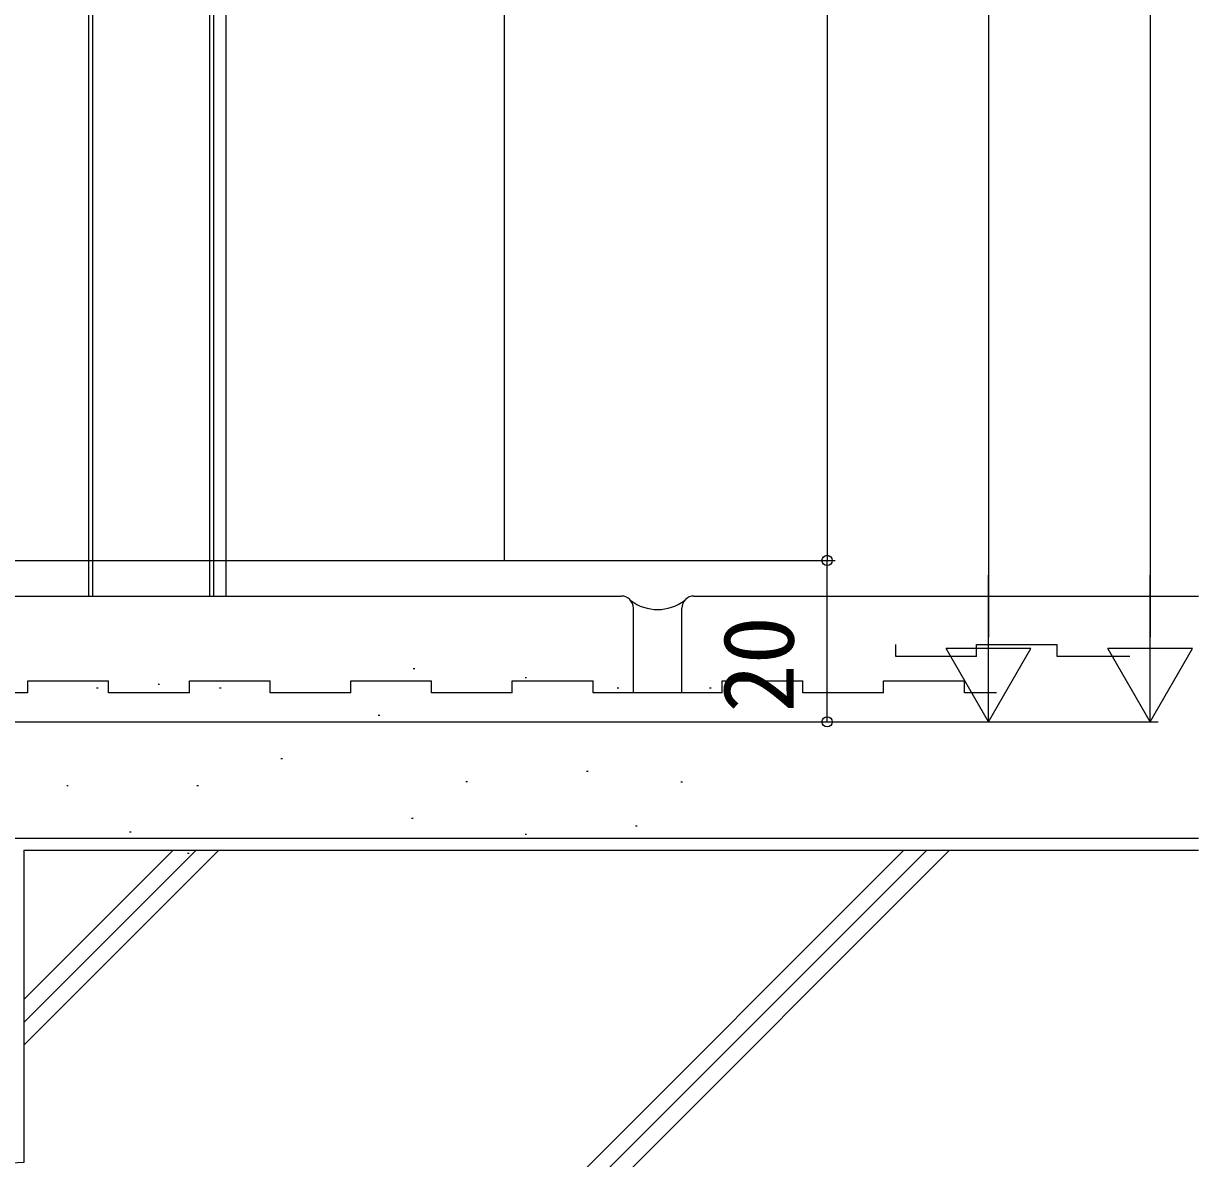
# Model space of a CAD drawing. Units: millimetres, scale not verified. Extents: x -525 to 525, y -783 to 779.
# Drawn here: x -195.4 to -49.9, y -247.6 to -107 of the extents above; entities that cross this region are included whole.
import ezdxf
from ezdxf.enums import TextEntityAlignment as Align

# ---------------------------------------------------------------- set-up
doc = ezdxf.new("R2010")
doc.units = ezdxf.units.MM
doc.header["$LTSCALE"] = 4
for name, color, linetype in [('0-5_YKK_12', 2, 'Continuous'), ('0-7_YKK_D', 6, 'Continuous'), ('0-9_YSS_K', 3, 'Continuous'), ('0-A_YSS_KE', 3, 'Continuous')]:
    doc.layers.add(name, color=color, linetype=linetype)
doc.styles.add('ＭＳ ゴシック', font='')
doc.styles.get('ＭＳ ゴシック').set_extended_font_data('MS Gothic')

msp = doc.modelspace()

# ---------------------------------------------------------------- linework, layer by layer
at = {"layer": '0-5_YKK_12'}
for p, q in [((-187.356, 31.689), (-187.356, -177.937)), ((-186.856, 31.689), (-186.856, -177.937)), ((-172.356, 31.689), (-172.356, -177.937)), ((-171.856, 31.689), (-171.856, -177.937)), ((-170.356, 31.689), (-170.356, -177.937))]:
    msp.add_line(p, q, dxfattribs=at)
at = {"layer": '0-7_YKK_D'}
for p, q in [((-55.856, 254.975), (-55.856, -183.025)), ((-75.856, 244.975), (-75.856, -183.025)), ((-95.856, 204.475), (-95.856, -173.525)), ((-234.656, -173.525), (-94.856, -173.525)), ((-192.156, -173.525), (-94.856, -173.525)), ((-95.856, -193.525), (-95.856, -173.525)), ((-75.856, -193.525), (-75.856, -175.339)), ((-55.856, -193.525), (-55.856, -175.339)), ((-75.856, -193.525), (-81.106, -184.432)), ((-70.606, -184.432), (-81.106, -184.432)), ((-75.856, -193.525), (-70.606, -184.432)), ((-55.856, -193.525), (-61.106, -184.432)), ((-50.606, -184.432), (-61.106, -184.432)), ((-55.856, -193.525), (-50.606, -184.432)), ((-234.656, -193.525), (-94.856, -193.525)), ((-234.356, -193.525), (-54.856, -193.525)), ((-178.31, -193.525), (-74.856, -193.525))]:
    msp.add_line(p, q, dxfattribs=at)
for centre in [(-95.856, -173.525), (-95.856, -193.525)]:
    msp.add_circle(centre, 0.637, dxfattribs=at)
at = {"layer": '0-9_YSS_K'}
for p, q in [((-135.856, 31.703), (-135.856, -173.437)), ((-87.357, -185.437), (-87.357, -183.937)), ((-77.357, -183.937), (-67.357, -183.937)), ((-77.357, -185.437), (-77.357, -183.937)), ((-77.357, -185.437), (-87.357, -185.437)), ((-147.124, -186.924), (-146.924, -186.924)), ((-194.857, -188.437), (-184.857, -188.437)), ((-194.857, -189.937), (-194.857, -188.437)), ((-184.857, -189.937), (-184.857, -188.437)), ((-178.738, -188.849), (-178.538, -188.849)), ((-174.857, -188.437), (-164.857, -188.437)), ((-174.857, -189.937), (-174.857, -188.437)), ((-164.857, -189.937), (-164.857, -188.437)), ((-144.857, -189.937), (-144.857, -188.437)), ((-144.857, -189.937), (-144.857, -188.437)), ((-133.277, -188.042), (-133.077, -188.042)), ((-124.857, -189.937), (-124.857, -188.437)), ((-108.857, -188.437), (-98.857, -188.437)), ((-108.857, -189.937), (-108.857, -188.437)), ((-98.857, -189.937), (-98.857, -188.437)), ((-88.857, -188.437), (-78.857, -188.437)), ((-88.857, -189.937), (-88.857, -188.437)), ((-186.353, -189.311), (-186.153, -189.311)), ((-174.857, -189.937), (-184.857, -189.937)), ((-171.122, -189.311), (-170.922, -189.311)), ((-154.857, -189.937), (-164.857, -189.937)), ((-134.857, -189.937), (-144.857, -189.937)), ((-134.857, -189.937), (-144.857, -189.937)), ((-108.857, -189.937), (-124.857, -189.937)), ((-121.854, -189.311), (-121.654, -189.311)), ((-110.431, -189.311), (-110.231, -189.311)), ((-88.857, -189.937), (-98.857, -189.937)), ((-151.465, -192.712), (-151.265, -192.712)), ((-163.507, -198.08), (-163.307, -198.08)), ((-125.661, -199.618), (-125.461, -199.618)), ((-190.045, -201.432), (-189.845, -201.432)), ((-173.93, -201.426), (-173.73, -201.426)), ((-140.613, -200.936), (-140.413, -200.936)), ((-113.981, -200.938), (-113.781, -200.938)), ((-147.346, -205.469), (-147.146, -205.469)), ((-119.585, -206.426), (-119.385, -206.426)), ((-182.276, -207.157), (-182.076, -207.157)), ((-157.783, -207.944), (-157.583, -207.944)), ((-133.277, -207.426), (-133.077, -207.426)), ((-195.355, -209.437), (-155.821, -209.437)), ((-176.854, -209.437), (-195.355, -227.939)), ((-174.026, -209.437), (-195.355, -230.767)), ((-171.197, -209.437), (-195.355, -233.595)), ((-86.344, -209.437), (-176.433, -299.526)), ((-83.516, -209.437), (-173.604, -299.526)), ((-80.687, -209.437), (-170.776, -299.526)), ((-157.522, -209.437), (-49.858, -209.437)), ((-175.074, -209.801), (-174.874, -209.801))]:
    msp.add_line(p, q, dxfattribs=at)
for points in [[(-58.358, -185.437), (-67.357, -185.437), (-67.357, -183.937)], [(-194.857, -189.937), (-204.857, -189.937), (-204.857, -188.437)], [(-154.857, -189.937), (-154.857, -188.437), (-144.857, -188.437)], [(-134.857, -189.937), (-134.857, -188.437), (-124.857, -188.437)], [(-74.858, -189.937), (-78.857, -189.937), (-78.857, -188.437)], [(-195.355, -209.437), (-195.355, -248.103), (-386.32, -258.111)]]:
    msp.add_lwpolyline(points, dxfattribs=at)
msp.add_arc((-116.858, -174.066), 5.543, 233.02901, 306.97099, dxfattribs=at)
at = {"layer": '0-A_YSS_KE'}
for p, q in [((-218.355, -177.937), (-121.358, -177.937)), ((-112.357, -177.937), (-49.858, -177.937)), ((-119.858, -189.937), (-119.858, -179.437)), ((-113.857, -189.937), (-113.857, -179.437)), ((-196.855, -207.937), (-49.858, -207.937))]:
    msp.add_line(p, q, dxfattribs=at)
for centre, start, end in [((-121.358, -179.437), 0, 90), ((-112.357, -179.437), 90, 180)]:
    msp.add_arc(centre, 1.5, start, end, dxfattribs=at)

# ---------------------------------------------------------------- texts
at = {"layer": '0-7_YKK_D', "style": 'ＭＳ ゴシック'}
msp.add_text('20', height=8.798, rotation=90, dxfattribs=at).set_placement((-97.356, -192.389), align=Align.BOTTOM_LEFT)

doc.saveas('drawing.dxf')
